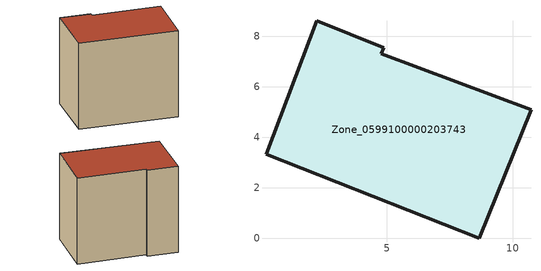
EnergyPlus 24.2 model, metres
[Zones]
Zone_0599100000203743
 floor ground (C_G): 4.87,7.54 4.78,7.31 10.72,5.09 8.67,0 0.21,3.33 2.22,8.61 z0.3
 wall outside (C_F): 2.22,8.61 0.21,3.33 8.67,0 10.72,5.09 4.78,7.31 4.87,7.54 2.22,8.61 z0.3:8.54
 roof outside (C_R): 4.78,7.31 4.87,7.54 2.22,8.61 0.21,3.33 8.67,0 10.72,5.09 z8.54
[BUILDING]
Pand.0599100000203743: North Axis=0; Terrain=City; Loads Convergence Tolerance Value=0.04; Temperature Convergence Tolerance Value=0.4; Solar Distribution=FullExterior; Maximum Number of Warmup Days=25; Minimum Number of Warmup Days=1
[Site:Location]
Rotterdam.The.Hague.AP_ZH_NLD Design_Conditions: Latitude=51.96; Longitude=4.45; Time Zone=1; Elevation=-4.5
[SITE:GROUNDTEMPERATURE:BUILDINGSURFACE]
18, 18, 18, 18, 18, 18, 18, 18, 18, 18, 18, 18
[MATERIAL] Thermal Absorptance=0.9; Solar Absorptance=0.7; Visible Absorptance=0.7
Name | Roughness | Thickness | Conductivity | Density | Specific Heat
G.TC.1965-1974 | MediumSmooth | 0.15 | 0.882353 | 540 | 1210
F.TC.1965-1974 | Rough | 0.3 | 0.697674 | 1920 | 840
R.TC.1965-1974 | MediumRough | 0.2 | 0.232558 | 1500 | 1000
[CONSTRUCTION]
C_G: G.TC.1965-1974
C_F: F.TC.1965-1974
C_R: R.TC.1965-1974
[ZONE]
Zone_0599100000203743: Type=1; Multiplier=1; Ceiling Height=Autocalculate; Volume=Autocalculate; Floor Area=autocalculate; Part of Total Floor Area=Yes
[ZONEINFILTRATION:DESIGNFLOWRATE]
Infil_Zone_0599100000203743: Zone or ZoneList or Space or SpaceList=Zone_0599100000203743; Schedule=AlwaysOn; Design Flow Rate Calculation Method=Flow/Area; Flow Rate per Floor Area=0.003; Constant Term Coefficient=1; Temperature Term Coefficient=0; Velocity Term Coefficient=0; Velocity Squared Term Coefficient=0
[HVACTEMPLATE:ZONE:IDEALLOADSAIRSYSTEM]
Zone_0599100000203743: Maximum Heating Supply Air Temperature=50; Minimum Cooling Supply Air Temperature=13; Maximum Heating Supply Air Humidity Ratio=0.0156; Minimum Cooling Supply Air Humidity Ratio=0.0077; Heating Limit=NoLimit; Cooling Limit=NoLimit; Dehumidification Control Type=ConstantSensibleHeatRatio; Cooling Sensible Heat Ratio=0.7; Dehumidification Setpoint=60; Humidification Control Type=None; Humidification Setpoint=30; Outdoor Air Method=None; Outdoor Air Flow Rate per Person=0.00944; Outdoor Air Flow Rate per Zone Floor Area=0; Outdoor Air Flow Rate per Zone=0; Demand Controlled Ventilation Type=None; Outdoor Air Economizer Type=NoEconomizer; Heat Recovery Type=None; Sensible Heat Recovery Effectiveness=0.7; Latent Heat Recovery Effectiveness=0.65
[ZONECONTROL:THERMOSTAT]
ThermostatControl_Zone_0599100000203743: Zone or ZoneList=Zone_0599100000203743; Control Type Schedule=DualSetpointControlType; Control 1=Thermostat_Zone_0599100000203743; Temperature Difference Between Cutout And Setpoint=0
[THERMOSTATSETPOINT:DUALSETPOINT]
Thermostat_Zone_0599100000203743: Heating Setpoint Temperature Schedule=HeatingSetpoint_Zone_0599100000203743; Cooling Setpoint Temperature Schedule=CoolingSetpoint_Zone_0599100000203743
[SCHEDULE:COMPACT]
HeatingSetpoint_Zone_0599100000203743: Through: 12/31, For: AllDays, Until: 24:00, 21
CoolingSetpoint_Zone_0599100000203743: Through: 12/31, For: AllDays, Until: 24:00, 24
DualSetpointControlType: Through: 12/31, For: AllDays, Until: 24:00, 4
AlwaysOn: Through: 12/31, For: AllDays, Until: 24:00, 1
